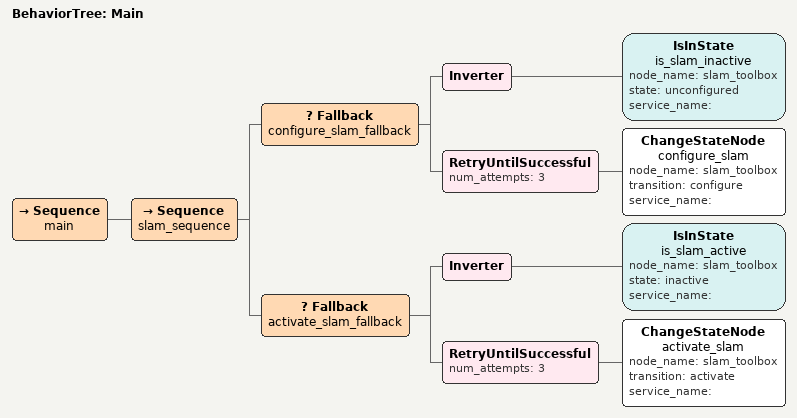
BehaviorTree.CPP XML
<?xml version="1.0" encoding="UTF-8"?>
<root BTCPP_format="4">
  <BehaviorTree ID="Main">
    <Sequence name="main">
      <Sequence name="slam_sequence">
        <Fallback name="configure_slam_fallback">
          <Inverter>
            <IsInState name="is_slam_inactive"
                       node_name="slam_toolbox"
                       state="unconfigured"
                       service_name=""/>
          </Inverter>
          <RetryUntilSuccessful num_attempts="3">
            <ChangeStateNode name="configure_slam"
                             node_name="slam_toolbox"
                             transition="configure"
                             service_name=""/>
          </RetryUntilSuccessful>
        </Fallback>
        <Fallback name="activate_slam_fallback">
          <Inverter>
            <IsInState name="is_slam_active"
                       node_name="slam_toolbox"
                       state="inactive"
                       service_name=""/>
          </Inverter>
          <RetryUntilSuccessful num_attempts="3">
            <ChangeStateNode name="activate_slam"
                             node_name="slam_toolbox"
                             transition="activate"
                             service_name=""/>
          </RetryUntilSuccessful>
        </Fallback>
      </Sequence>
    </Sequence>
  </BehaviorTree>

</root>
